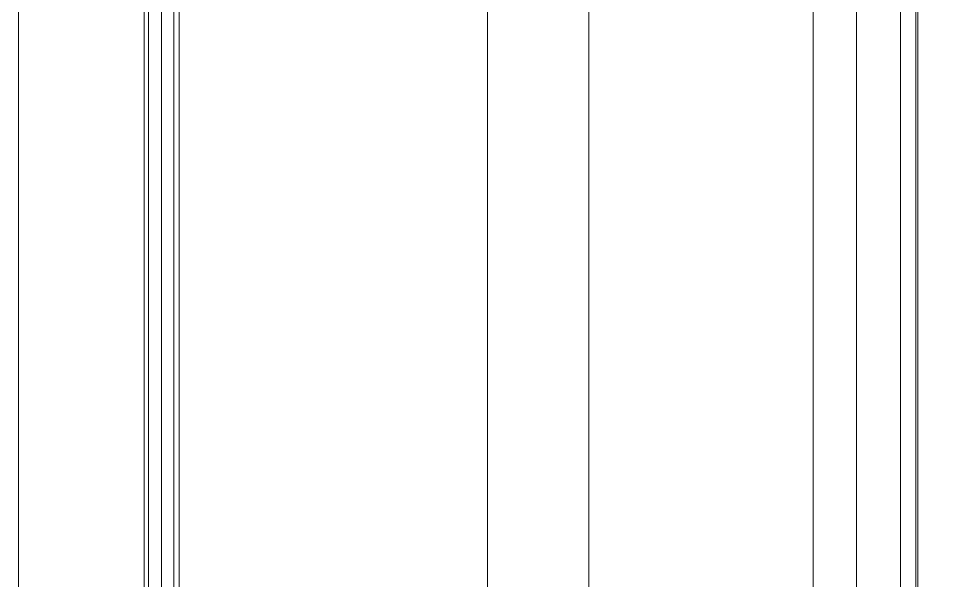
# Model space of a CAD drawing. Header units: millimetres. Extents: x 494 to 18201, y 224 to 11417.
# Drawn here: x 941.42 to 983.97, y 1225.72 to 1251.81 of the extents above; entities that cross this region are included whole.
import ezdxf
from ezdxf.lldxf.tags import DXFTag

# ---------------------------------------------------------------- set-up
doc = ezdxf.new("R2010")
doc.units = ezdxf.units.MM
doc.layers.add('DIM', color=7, linetype='Continuous')
doc.layers.add('PUNCH', color=7, linetype='Continuous')
tags = doc.linetypes.add('DASHED', pattern='A,12.86,[0,arial.ttf,S=0,R=0,X=0,Y=0],-12.86', length=25.72).pattern_tags.tags
tags[12:13] = [DXFTag(74, 4), DXFTag(75, 0), DXFTag(340, '0'), DXFTag(46, 0.0), DXFTag(50, 0.0), DXFTag(44, 0.0), DXFTag(45, 0.0)]

msp = doc.modelspace()

# ---------------------------------------------------------------- linework, layer by layer
at = {"layer": 'DIM', "color": 252, "lineweight": 18}
msp.add_lwpolyline([(941.41876, 1207.13233), (941.41876, 1296.48586), (1037.41876, 1296.48586), (1037.41876, 1207.13233)], close=True, dxfattribs=at)
at = {"layer": 'PUNCH', "color": 223, "lineweight": 18}
for points in [[(947.25797, 1208.999), (947.25797, 1296.48039)], [(983.05265, 1208.67602), (983.05265, 1296.48039)], [(983.15007, 1296.48039), (983.15007, 1208.7037)]]:
    msp.add_lwpolyline(points, dxfattribs=at)
at = {"layer": 'PUNCH', "color": 155, "lineweight": 18}
for points in [[(948.94459, 1208.58769), (948.62503, 1209.01176), (948.62503, 1296.48039), (980.29614, 1296.48039), (980.29614, 1209.01176), (980.29614, 1208.58768)], [(963.18371, 1296.48039), (963.18371, 1208.47391)]]:
    msp.add_lwpolyline(points, dxfattribs=at)
at = {"layer": 'PUNCH', "color": 223, "linetype": 'DASHED', "lineweight": 13, "ltscale": 0.452067}
msp.add_open_spline([(947.45863, 1208.69721), (947.45863, 1296.48039)], degree=1, dxfattribs=at)
at = {"layer": 'PUNCH', "color": 155, "linetype": 'DASHED', "lineweight": 13, "ltscale": 0.452067}
for points in [[(948.06323, 1208.69613), (948.06323, 1296.48039)], [(948.87888, 1208.7015), (948.87888, 1296.48039)], [(967.88004, 1208.43681), (967.88004, 1296.48039)], [(978.29614, 1208.43681), (978.29614, 1296.48039)]]:
    msp.add_open_spline(points, degree=1, dxfattribs=at)
at = {"layer": 'PUNCH', "color": 223, "linetype": 'Continuous', "lineweight": 18}
msp.add_open_spline([(982.33782, 1208.70937), (982.33782, 1296.48039)], degree=1, dxfattribs=at)

doc.saveas('drawing.dxf')
